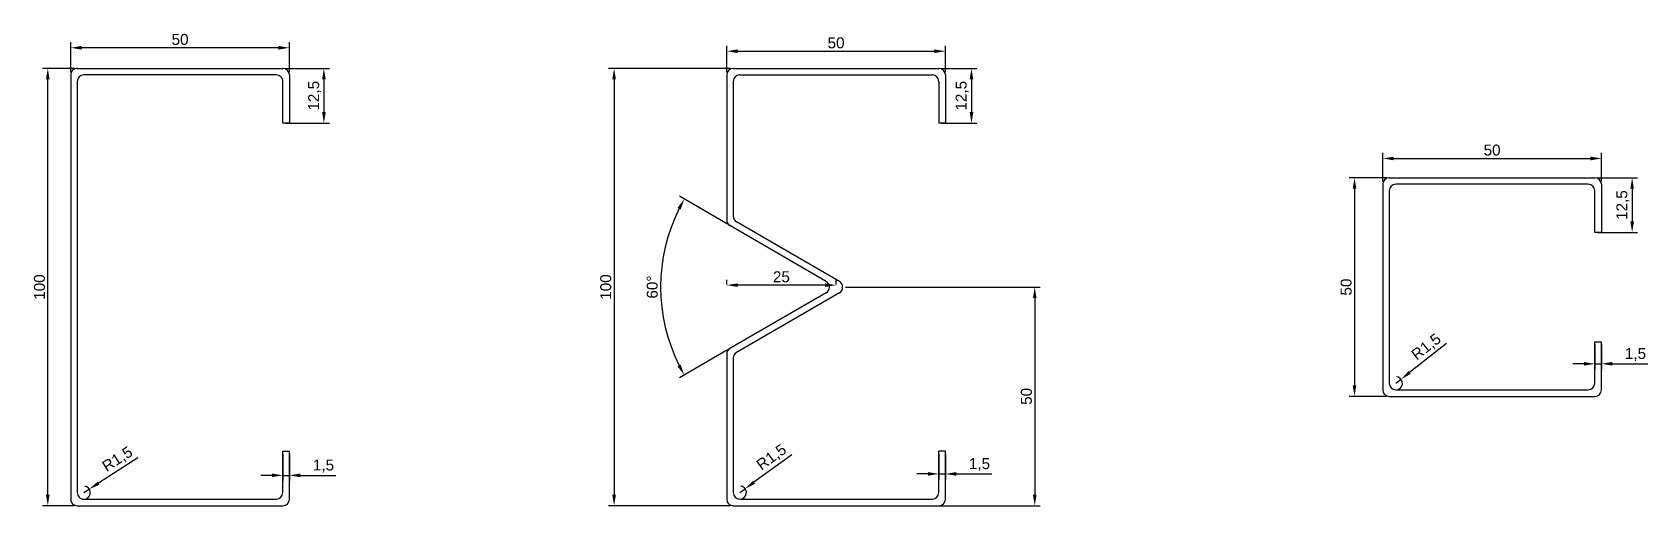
# Model space of a CAD drawing. Header units: millimetres. Extents: x 2380 to 2750, y 1783 to 1892.
import ezdxf

# ---------------------------------------------------------------- set-up
doc = ezdxf.new("R2010")
doc.units = ezdxf.units.MM
doc.styles.get("Standard").update_dxf_attribs({"font": 'arial.ttf'})
doc.dimstyles.new('ISO-25', dxfattribs={"dimtxt": 2.5, "dimasz": 2.5, "dimexe": 1.25, "dimexo": 0.625, "dimtad": 1, "dimtxsty": 'Standard', "dimcen": 2.5, "dimadec": 0, "dimazin": 0, "dimtfac": 1, "dimtmove": 0, "dimatfit": 3, "dimfxl": 1, "dimarcsym": 0})

# ---------------------------------------------------------------- blocks, each defined once
blk = doc.blocks.new('*D1')
at = {"color": 0, "lineweight": -2, "transparency": 16777216}
for p, q in [((2390.1, 1883.28), (2382.74, 1883.28)), ((2383.99, 1785.78), (2383.99, 1880.78)), ((2390.1, 1783.28), (2382.74, 1783.28))]:
    blk.add_line(p, q, dxfattribs=at)
at = {"color": 0, "transparency": 16777216}
for points in [[(2383.57, 1880.78), (2384.4, 1880.78), (2383.99, 1883.28)], [(2383.57, 1785.78), (2384.4, 1785.78), (2383.99, 1783.28)]]:
    blk.add_solid(points, dxfattribs=at)
at = {"layer": 'Defpoints', "color": 0, "transparency": 16777216}
for p in [(2383.99, 1883.28), (2390.73, 1883.28), (2390.73, 1783.28)]:
    blk.add_point(p, dxfattribs=at)
at = {"color": 0, "transparency": 16777216, "insert": (2382.09, 1833.28), "char_height": 2.5, "attachment_point": 5, "rotation": 90}
blk.add_mtext('100', dxfattribs=at)
blk = doc.blocks.new('*D2')
at = {"color": 0, "lineweight": -2, "transparency": 16777216}
for p, q in [((2389.23, 1882.4), (2389.23, 1889.25)), ((2436.73, 1888), (2391.73, 1888)), ((2439.23, 1882.4), (2439.23, 1889.25))]:
    blk.add_line(p, q, dxfattribs=at)
at = {"color": 0, "transparency": 16777216}
for points in [[(2391.73, 1888.42), (2391.73, 1887.58), (2389.23, 1888)], [(2436.73, 1888.42), (2436.73, 1887.58), (2439.23, 1888)]]:
    blk.add_solid(points, dxfattribs=at)
at = {"layer": 'Defpoints', "color": 0, "transparency": 16777216}
for p in [(2389.23, 1888), (2389.23, 1881.78), (2439.23, 1881.78)]:
    blk.add_point(p, dxfattribs=at)
at = {"color": 0, "transparency": 16777216, "insert": (2414.23, 1889.9), "char_height": 2.5, "attachment_point": 5}
blk.add_mtext('50', dxfattribs=at)
blk = doc.blocks.new('*D3')
at = {"color": 0, "lineweight": -2, "transparency": 16777216}
for p, q in [((2438.35, 1883.28), (2448.37, 1883.28)), ((2447.12, 1880.78), (2447.12, 1873.28)), ((2438.35, 1870.78), (2448.37, 1870.78))]:
    blk.add_line(p, q, dxfattribs=at)
at = {"color": 0, "transparency": 16777216}
for points in [[(2446.71, 1880.78), (2447.54, 1880.78), (2447.12, 1883.28)], [(2446.71, 1873.28), (2447.54, 1873.28), (2447.12, 1870.78)]]:
    blk.add_solid(points, dxfattribs=at)
at = {"layer": 'Defpoints', "color": 0, "transparency": 16777216}
for p in [(2437.73, 1883.28), (2437.73, 1870.78), (2447.12, 1870.78)]:
    blk.add_point(p, dxfattribs=at)
at = {"color": 0, "transparency": 16777216, "insert": (2445, 1877.03), "char_height": 2.5, "attachment_point": 5, "rotation": 90}
blk.add_mtext('12,5', dxfattribs=at)
blk = doc.blocks.new('*D4')
at = {"color": 0, "lineweight": -2, "transparency": 16777216}
for p, q in [((2437.73, 1795.15), (2437.73, 1788.97)), ((2439.23, 1795.15), (2439.23, 1788.97)), ((2435.23, 1790.22), (2432.73, 1790.22)), ((2437.73, 1790.22), (2439.23, 1790.22)), ((2441.73, 1790.22), (2449.81, 1790.22))]:
    blk.add_line(p, q, dxfattribs=at)
at = {"color": 0, "transparency": 16777216}
for points in [[(2435.23, 1790.64), (2435.23, 1789.81), (2437.73, 1790.22)], [(2441.73, 1790.64), (2441.73, 1789.81), (2439.23, 1790.22)]]:
    blk.add_solid(points, dxfattribs=at)
at = {"layer": 'Defpoints', "color": 0, "transparency": 16777216}
for p in [(2437.73, 1795.78), (2439.23, 1795.78), (2439.23, 1790.22)]:
    blk.add_point(p, dxfattribs=at)
at = {"color": 0, "transparency": 16777216, "insert": (2447.02, 1792.35), "char_height": 2.5, "attachment_point": 5}
blk.add_mtext('1,5', dxfattribs=at)
blk = doc.blocks.new('*D5')
at = {"color": 0, "lineweight": -2, "transparency": 16777216}
for p, q in [((2404.6, 1794.21), (2395.58, 1788.43)), ((2392.22, 1786.27), (2393.48, 1787.08))]:
    blk.add_line(p, q, dxfattribs=at)
blk.add_arc((2392.22, 1786.27), 1.5, 294.1427, 80.5756, dxfattribs=at)
at = {"color": 0, "transparency": 16777216}
blk.add_solid([(2395.36, 1788.78), (2395.81, 1788.08), (2393.48, 1787.08)], dxfattribs=at)
at = {"layer": 'Defpoints', "color": 0, "transparency": 16777216}
for p in [(2392.22, 1786.27), (2393.48, 1787.08)]:
    blk.add_point(p, dxfattribs=at)
at = {"color": 0, "transparency": 16777216, "insert": (2400, 1793.79), "char_height": 2.5, "attachment_point": 5, "rotation": 32.6708}
blk.add_mtext('R1,5', dxfattribs=at)
blk = doc.blocks.new('*D6')
at = {"color": 0, "lineweight": -2, "transparency": 16777216}
for p, q in [((2554.13, 1794.93), (2545.46, 1788.63)), ((2542.23, 1786.28), (2543.44, 1787.16))]:
    blk.add_line(p, q, dxfattribs=at)
blk.add_arc((2542.23, 1786.28), 1.5, 293.8732, 83.7438, dxfattribs=at)
at = {"color": 0, "transparency": 16777216}
blk.add_solid([(2545.22, 1788.97), (2545.71, 1788.29), (2543.44, 1787.16)], dxfattribs=at)
at = {"layer": 'Defpoints', "color": 0, "transparency": 16777216}
for p in [(2542.23, 1786.28), (2543.44, 1787.16)]:
    blk.add_point(p, dxfattribs=at)
at = {"color": 0, "transparency": 16777216, "insert": (2549.56, 1794.23), "char_height": 2.5, "attachment_point": 5, "rotation": 35.9973}
blk.add_mtext('R1,5', dxfattribs=at)
blk = doc.blocks.new('*D8')
at = {"color": 0, "lineweight": -2, "transparency": 16777216}
for p, q in [((2539.23, 1882.4), (2539.23, 1888.47)), ((2589.23, 1882.4), (2589.23, 1888.47)), ((2541.73, 1887.22), (2586.73, 1887.22))]:
    blk.add_line(p, q, dxfattribs=at)
at = {"color": 0, "transparency": 16777216}
for points in [[(2541.73, 1887.63), (2541.73, 1886.8), (2539.23, 1887.22)], [(2586.73, 1887.63), (2586.73, 1886.8), (2589.23, 1887.22)]]:
    blk.add_solid(points, dxfattribs=at)
at = {"layer": 'Defpoints', "color": 0, "transparency": 16777216}
for p in [(2589.23, 1887.22), (2539.23, 1881.78), (2589.23, 1881.78)]:
    blk.add_point(p, dxfattribs=at)
at = {"color": 0, "transparency": 16777216, "insert": (2564.23, 1889.12), "char_height": 2.5, "attachment_point": 5}
blk.add_mtext('50', dxfattribs=at)
blk = doc.blocks.new('*D9')
at = {"color": 0, "lineweight": -2, "transparency": 16777216}
for p, q in [((2588.35, 1883.28), (2596.44, 1883.28)), ((2595.19, 1880.78), (2595.19, 1873.28)), ((2588.35, 1870.78), (2596.44, 1870.78))]:
    blk.add_line(p, q, dxfattribs=at)
at = {"color": 0, "transparency": 16777216}
for points in [[(2594.78, 1880.78), (2595.61, 1880.78), (2595.19, 1883.28)], [(2594.78, 1873.28), (2595.61, 1873.28), (2595.19, 1870.78)]]:
    blk.add_solid(points, dxfattribs=at)
at = {"layer": 'Defpoints', "color": 0, "transparency": 16777216}
for p in [(2587.73, 1883.28), (2587.73, 1870.78), (2595.19, 1870.78)]:
    blk.add_point(p, dxfattribs=at)
at = {"color": 0, "transparency": 16777216, "insert": (2593.06, 1877.03), "char_height": 2.5, "attachment_point": 5, "rotation": 90}
blk.add_mtext('12,5', dxfattribs=at)
blk = doc.blocks.new('*D10')
at = {"color": 0, "lineweight": -2, "transparency": 16777216}
for p, q in [((2587.73, 1795.15), (2587.73, 1789.29)), ((2589.23, 1795.15), (2589.23, 1789.29)), ((2585.23, 1790.54), (2582.73, 1790.54)), ((2587.73, 1790.54), (2589.23, 1790.54)), ((2591.73, 1790.54), (2599.81, 1790.54))]:
    blk.add_line(p, q, dxfattribs=at)
at = {"color": 0, "transparency": 16777216}
for points in [[(2585.23, 1790.96), (2585.23, 1790.13), (2587.73, 1790.54)], [(2591.73, 1790.96), (2591.73, 1790.13), (2589.23, 1790.54)]]:
    blk.add_solid(points, dxfattribs=at)
at = {"layer": 'Defpoints', "color": 0, "transparency": 16777216}
for p in [(2587.73, 1795.78), (2589.23, 1795.78), (2589.23, 1790.54)]:
    blk.add_point(p, dxfattribs=at)
at = {"color": 0, "transparency": 16777216, "insert": (2597.02, 1792.67), "char_height": 2.5, "attachment_point": 5}
blk.add_mtext('1,5', dxfattribs=at)
blk = doc.blocks.new('*D12')
at = {"color": 0, "lineweight": -2, "transparency": 16777216}
for p, q in [((2689.23, 1857.4), (2689.23, 1863.94)), ((2691.73, 1862.69), (2736.73, 1862.69)), ((2739.23, 1857.4), (2739.23, 1863.94))]:
    blk.add_line(p, q, dxfattribs=at)
at = {"color": 0, "transparency": 16777216}
for points in [[(2691.73, 1863.1), (2691.73, 1862.27), (2689.23, 1862.69)], [(2736.73, 1863.1), (2736.73, 1862.27), (2739.23, 1862.69)]]:
    blk.add_solid(points, dxfattribs=at)
at = {"layer": 'Defpoints', "color": 0, "transparency": 16777216}
for p in [(2739.23, 1862.69), (2689.23, 1856.78), (2739.23, 1856.78)]:
    blk.add_point(p, dxfattribs=at)
at = {"color": 0, "transparency": 16777216, "insert": (2714.23, 1864.59), "char_height": 2.5, "attachment_point": 5}
blk.add_mtext('50', dxfattribs=at)
blk = doc.blocks.new('*D13')
at = {"color": 0, "lineweight": -2, "transparency": 16777216}
for p, q in [((2690.1, 1858.28), (2681.52, 1858.28)), ((2682.77, 1855.78), (2682.77, 1810.78)), ((2690.1, 1808.28), (2681.52, 1808.28))]:
    blk.add_line(p, q, dxfattribs=at)
at = {"color": 0, "transparency": 16777216}
for points in [[(2682.36, 1855.78), (2683.19, 1855.78), (2682.77, 1858.28)], [(2682.36, 1810.78), (2683.19, 1810.78), (2682.77, 1808.28)]]:
    blk.add_solid(points, dxfattribs=at)
at = {"layer": 'Defpoints', "color": 0, "transparency": 16777216}
for p in [(2690.73, 1858.28), (2682.77, 1808.28), (2690.73, 1808.28)]:
    blk.add_point(p, dxfattribs=at)
at = {"color": 0, "transparency": 16777216, "insert": (2680.87, 1833.28), "char_height": 2.5, "attachment_point": 5, "rotation": 90}
blk.add_mtext('50', dxfattribs=at)
blk = doc.blocks.new('*D14')
at = {"color": 0, "lineweight": -2, "transparency": 16777216}
for p, q in [((2737.73, 1820.15), (2737.73, 1814.48)), ((2739.23, 1820.15), (2739.23, 1814.48)), ((2735.23, 1815.73), (2732.73, 1815.73)), ((2737.73, 1815.73), (2739.23, 1815.73)), ((2741.73, 1815.73), (2749.81, 1815.73))]:
    blk.add_line(p, q, dxfattribs=at)
at = {"color": 0, "transparency": 16777216}
for points in [[(2735.23, 1816.15), (2735.23, 1815.31), (2737.73, 1815.73)], [(2741.73, 1816.15), (2741.73, 1815.31), (2739.23, 1815.73)]]:
    blk.add_solid(points, dxfattribs=at)
at = {"layer": 'Defpoints', "color": 0, "transparency": 16777216}
for p in [(2737.73, 1820.78), (2739.23, 1820.78), (2739.23, 1815.73)]:
    blk.add_point(p, dxfattribs=at)
at = {"color": 0, "transparency": 16777216, "insert": (2747.02, 1817.86), "char_height": 2.5, "attachment_point": 5}
blk.add_mtext('1,5', dxfattribs=at)
blk = doc.blocks.new('*D15')
at = {"color": 0, "lineweight": -2, "transparency": 16777216}
for p, q in [((2703.82, 1820.34), (2695.38, 1813.74)), ((2692.23, 1811.28), (2693.41, 1812.2))]:
    blk.add_line(p, q, dxfattribs=at)
blk.add_arc((2692.23, 1811.28), 1.5, 293.8732, 85.752, dxfattribs=at)
at = {"color": 0, "transparency": 16777216}
blk.add_solid([(2695.12, 1814.07), (2695.63, 1813.41), (2693.41, 1812.2)], dxfattribs=at)
at = {"layer": 'Defpoints', "color": 0, "transparency": 16777216}
for p in [(2692.23, 1811.28), (2693.41, 1812.2)]:
    blk.add_point(p, dxfattribs=at)
at = {"color": 0, "transparency": 16777216, "insert": (2699.27, 1819.49), "char_height": 2.5, "attachment_point": 5, "rotation": 38.0056}
blk.add_mtext('R1,5', dxfattribs=at)
blk = doc.blocks.new('*D16')
at = {"color": 0, "lineweight": -2, "transparency": 16777216}
for p, q in [((2738.35, 1858.28), (2747.5, 1858.28)), ((2746.25, 1855.78), (2746.25, 1848.28)), ((2738.35, 1845.78), (2747.5, 1845.78))]:
    blk.add_line(p, q, dxfattribs=at)
at = {"color": 0, "transparency": 16777216}
for points in [[(2745.84, 1855.78), (2746.67, 1855.78), (2746.25, 1858.28)], [(2745.84, 1848.28), (2746.67, 1848.28), (2746.25, 1845.78)]]:
    blk.add_solid(points, dxfattribs=at)
at = {"layer": 'Defpoints', "color": 0, "transparency": 16777216}
for p in [(2737.73, 1858.28), (2737.73, 1845.78), (2746.25, 1845.78)]:
    blk.add_point(p, dxfattribs=at)
at = {"color": 0, "transparency": 16777216, "insert": (2744.13, 1852.03), "char_height": 2.5, "attachment_point": 5, "rotation": 90}
blk.add_mtext('12,5', dxfattribs=at)
blk = doc.blocks.new('*D19')
at = {"color": 0, "lineweight": -2, "transparency": 16777216}
for p, q in [((2539.43, 1847.66), (2528.44, 1854.03)), ((2539.43, 1818.9), (2528.44, 1812.52))]:
    blk.add_line(p, q, dxfattribs=at)
blk.add_arc((2564.23, 1833.28), 40.12, 153.457, 206.543, dxfattribs=at)
at = {"color": 0, "transparency": 16777216}
for points in [[(2527.97, 1851.4), (2528.7, 1851.01), (2529.52, 1853.41)], [(2528.7, 1815.55), (2527.97, 1815.15), (2529.52, 1813.15)]]:
    blk.add_solid(points, dxfattribs=at)
at = {"layer": 'Defpoints', "color": 0, "transparency": 16777216}
for p in [(2539.97, 1847.35), (2524.72, 1840.27), (2561.99, 1834.58), (2561.99, 1831.98), (2539.97, 1819.21)]:
    blk.add_point(p, dxfattribs=at)
at = {"color": 0, "transparency": 16777216, "insert": (2522.2, 1833.28), "char_height": 2.5, "attachment_point": 5, "rotation": 90}
blk.add_mtext('60°', dxfattribs=at)
blk = doc.blocks.new('*D20')
at = {"color": 0, "lineweight": -2, "transparency": 16777216}
for p, q in [((2540.1, 1883.28), (2512.23, 1883.28)), ((2513.48, 1880.78), (2513.48, 1785.78)), ((2540.1, 1783.28), (2512.23, 1783.28))]:
    blk.add_line(p, q, dxfattribs=at)
at = {"color": 0, "transparency": 16777216}
for points in [[(2513.06, 1880.78), (2513.89, 1880.78), (2513.48, 1883.28)], [(2513.06, 1785.78), (2513.89, 1785.78), (2513.48, 1783.28)]]:
    blk.add_solid(points, dxfattribs=at)
at = {"layer": 'Defpoints', "color": 0, "transparency": 16777216}
for p in [(2540.73, 1883.28), (2513.48, 1783.28), (2540.73, 1783.28)]:
    blk.add_point(p, dxfattribs=at)
at = {"color": 0, "transparency": 16777216, "insert": (2511.57, 1833.28), "char_height": 2.5, "attachment_point": 5, "rotation": 90}
blk.add_mtext('100', dxfattribs=at)
blk = doc.blocks.new('*D21')
at = {"color": 0, "lineweight": -2, "transparency": 16777216}
for p, q in [((2566.35, 1833.28), (2610.9, 1833.28)), ((2609.65, 1830.78), (2609.65, 1785.78)), ((2566.35, 1783.28), (2610.9, 1783.28))]:
    blk.add_line(p, q, dxfattribs=at)
at = {"color": 0, "transparency": 16777216}
for points in [[(2609.23, 1830.78), (2610.07, 1830.78), (2609.65, 1833.28)], [(2609.23, 1785.78), (2610.07, 1785.78), (2609.65, 1783.28)]]:
    blk.add_solid(points, dxfattribs=at)
at = {"layer": 'Defpoints', "color": 0, "transparency": 16777216}
for p in [(2565.73, 1833.28), (2565.73, 1783.28), (2609.65, 1783.28)]:
    blk.add_point(p, dxfattribs=at)
at = {"color": 0, "transparency": 16777216, "insert": (2607.75, 1808.28), "char_height": 2.5, "attachment_point": 5, "rotation": 90}
blk.add_mtext('50', dxfattribs=at)
blk = doc.blocks.new('*D22')
at = {"color": 0, "lineweight": -2, "transparency": 16777216}
for p, q in [((2539.23, 1833.9), (2539.23, 1834.97)), ((2561.73, 1833.72), (2541.73, 1833.72)), ((2564.23, 1833.9), (2564.23, 1834.97))]:
    blk.add_line(p, q, dxfattribs=at)
at = {"color": 0, "transparency": 16777216}
for points in [[(2541.73, 1834.13), (2541.73, 1833.3), (2539.23, 1833.72)], [(2561.73, 1834.13), (2561.73, 1833.3), (2564.23, 1833.72)]]:
    blk.add_solid(points, dxfattribs=at)
at = {"layer": 'Defpoints', "color": 0, "transparency": 16777216}
for p in [(2539.23, 1833.72), (2539.23, 1833.28), (2564.23, 1833.28)]:
    blk.add_point(p, dxfattribs=at)
at = {"color": 0, "transparency": 16777216, "insert": (2551.73, 1835.62), "char_height": 2.5, "attachment_point": 5}
blk.add_mtext('25', dxfattribs=at)

msp = doc.modelspace()

# ---------------------------------------------------------------- linework, layer by layer
for p, q in [((2389.226, 1881.779), (2389.226, 1784.779)), ((2390.726, 1883.279), (2437.726, 1883.279)), ((2390.726, 1880.279), (2390.726, 1786.279)), ((2436.226, 1881.779), (2392.226, 1881.779)), ((2437.726, 1870.779), (2437.726, 1880.279)), ((2439.226, 1881.779), (2439.226, 1870.779)), ((2539.226, 1881.779), (2539.226, 1848.643)), ((2540.726, 1883.279), (2587.726, 1883.279)), ((2540.726, 1880.279), (2540.726, 1849.507)), ((2542.226, 1881.779), (2586.226, 1881.779)), ((2587.726, 1880.279), (2587.726, 1870.779)), ((2589.226, 1881.779), (2589.226, 1870.779)), ((2439.226, 1870.779), (2437.726, 1870.779)), ((2589.226, 1870.779), (2587.726, 1870.779)), ((2690.726, 1858.279), (2737.726, 1858.279)), ((2689.226, 1856.779), (2689.226, 1809.779)), ((2690.726, 1855.279), (2690.726, 1811.279)), ((2736.226, 1856.779), (2692.226, 1856.779)), ((2737.726, 1845.779), (2737.726, 1855.279)), ((2739.226, 1856.779), (2739.226, 1845.779)), ((2561.989, 1834.576), (2539.973, 1847.345)), ((2564.979, 1834.576), (2541.473, 1848.209)), ((2739.226, 1845.779), (2737.726, 1845.779)), ((2561.989, 1831.981), (2539.973, 1819.212)), ((2564.979, 1831.981), (2541.473, 1818.348)), ((2539.226, 1817.914), (2539.226, 1784.779)), ((2737.726, 1811.279), (2737.726, 1820.779)), ((2737.726, 1820.779), (2739.226, 1820.779)), ((2739.226, 1809.779), (2739.226, 1820.779)), ((2540.726, 1817.05), (2540.726, 1786.279)), ((2690.726, 1808.279), (2737.726, 1808.279)), ((2692.226, 1809.779), (2736.226, 1809.779)), ((2437.726, 1786.279), (2437.726, 1795.779)), ((2437.726, 1795.779), (2439.226, 1795.779)), ((2439.226, 1784.779), (2439.226, 1795.779)), ((2587.726, 1786.279), (2587.726, 1795.779)), ((2589.226, 1795.779), (2587.726, 1795.779)), ((2589.226, 1784.779), (2589.226, 1795.779)), ((2392.226, 1784.779), (2436.226, 1784.779)), ((2542.226, 1784.779), (2586.226, 1784.779)), ((2390.726, 1783.279), (2437.726, 1783.279)), ((2540.726, 1783.279), (2587.726, 1783.279))]:
    msp.add_line(p, q)
for centre, radius, start, end in [((2390.699, 1881.806), 1.473, 88.94212, 181.05788), ((2392.215, 1880.289), 1.489, 89.5937, 180.4063), ((2436.284, 1880.336), 1.444, 357.71227, 92.28773), ((2437.697, 1881.749), 1.53, 1.09503, 88.90497), ((2540.726, 1881.779), 1.5, 90, 180), ((2542.226, 1880.279), 1.5, 90, 180), ((2586.226, 1880.279), 1.5, 0, 90), ((2587.726, 1881.779), 1.5, 0, 90), ((2690.726, 1856.779), 1.5, 90, 180), ((2737.726, 1856.779), 1.5, 0, 90), ((2692.226, 1855.279), 1.5, 90, 180), ((2736.226, 1855.279), 1.5, 0, 90), ((2540.726, 1848.643), 1.5, 180, 239.88627), ((2542.226, 1849.507), 1.5, 180, 239.88627), ((2561.236, 1833.279), 1.5, 300.11373, 59.88627), ((2564.226, 1833.279), 1.5, 300.11373, 59.88627), ((2540.726, 1817.914), 1.5, 120.11373, 180), ((2542.226, 1817.05), 1.5, 120.11373, 180), ((2692.226, 1811.279), 1.5, 180, 270), ((2736.226, 1811.279), 1.5, 270, 0), ((2690.726, 1809.779), 1.5, 180, 270), ((2737.726, 1809.779), 1.5, 270, 0), ((2390.714, 1784.767), 1.488, 179.54707, 270.45293), ((2392.221, 1786.274), 1.495, 179.80968, 270.19032), ((2436.226, 1786.279), 1.5, 270, 0), ((2437.726, 1784.779), 1.5, 270, 0), ((2540.726, 1784.779), 1.5, 180, 270), ((2542.226, 1786.279), 1.5, 180, 270), ((2586.226, 1786.279), 1.5, 270, 0), ((2587.726, 1784.779), 1.5, 270, 0)]:
    msp.add_arc(centre, radius, start, end)

# ---------------------------------------------------------------- dimensions: what is measured, and where the dimension line sits
for base, p1, p2, picture, middle in [((2389.226, 1888), (2439.226, 1881.779), (2389.226, 1881.779), '*D2', (2414.226, 1889.901)), ((2589.226, 1887.217), (2539.226, 1881.779), (2589.226, 1881.779), '*D8', (2564.226, 1889.119)), ((2739.226, 1862.688), (2689.226, 1856.779), (2739.226, 1856.779), '*D12', (2714.226, 1864.589)), ((2539.226, 1833.717), (2564.226, 1833.279), (2539.226, 1833.279), '*D22', (2551.726, 1835.618)), ((2739.226, 1815.731), (2737.726, 1820.779), (2739.226, 1820.779), '*D14', (2747.018, 1817.858)), ((2439.226, 1790.222), (2437.726, 1795.779), (2439.226, 1795.779), '*D4', (2447.018, 1792.349)), ((2589.226, 1790.545), (2587.726, 1795.779), (2589.226, 1795.779), '*D10', (2597.018, 1792.672))]:
    dim = msp.add_linear_dim(base=base, p1=p1, p2=p2, dimstyle='ISO-25')
    dim.commit()
    dim.dimension.update_dxf_attribs({"geometry": picture, "text_midpoint": middle})
for base, p1, p2, picture, middle in [((2383.987, 1883.279), (2390.726, 1783.279), (2390.726, 1883.279), '*D1', (2382.086, 1833.279)), ((2447.122, 1870.779), (2437.726, 1883.279), (2437.726, 1870.779), '*D3', (2444.995, 1877.029)), ((2513.476, 1783.279), (2540.726, 1883.279), (2540.726, 1783.279), '*D20', (2511.574, 1833.279)), ((2595.192, 1870.779), (2587.726, 1883.279), (2587.726, 1870.779), '*D9', (2593.065, 1877.029)), ((2682.773, 1808.279), (2690.726, 1858.279), (2690.726, 1808.279), '*D13', (2680.872, 1833.279)), ((2746.254, 1845.779), (2737.726, 1858.279), (2737.726, 1845.779), '*D16', (2744.127, 1852.029)), ((2609.651, 1783.279), (2565.726, 1833.279), (2565.726, 1783.279), '*D21', (2607.749, 1808.279))]:
    dim = msp.add_linear_dim(base=base, p1=p1, p2=p2, angle=90, dimstyle='ISO-25')
    dim.commit()
    dim.dimension.update_dxf_attribs({"geometry": picture, "text_midpoint": middle})
dim = msp.add_angular_dim_2l(base=(2524.719, 1840.272), line1=((2561.989, 1831.981), (2539.973, 1819.212)), line2=((2561.989, 1834.576), (2539.973, 1847.345)), dimstyle='ISO-25')
dim.commit()
dim.dimension.update_dxf_attribs({"geometry": '*D19', "text_midpoint": (2522.204, 1833.279)})
for center, mpoint, picture, middle in [((2692.226, 1811.279), (2693.408, 1812.202), '*D15', (2699.273, 1819.486)), ((2392.221, 1786.274), (2393.48, 1787.081), '*D5', (2399.997, 1793.787)), ((2542.226, 1786.279), (2543.44, 1787.16), '*D6', (2549.557, 1794.234))]:
    dim = msp.add_radius_dim(center=center, mpoint=mpoint, dimstyle='ISO-25')
    dim.commit()
    dim.dimension.update_dxf_attribs({"geometry": picture, "text_midpoint": middle})

doc.saveas('drawing.dxf')
